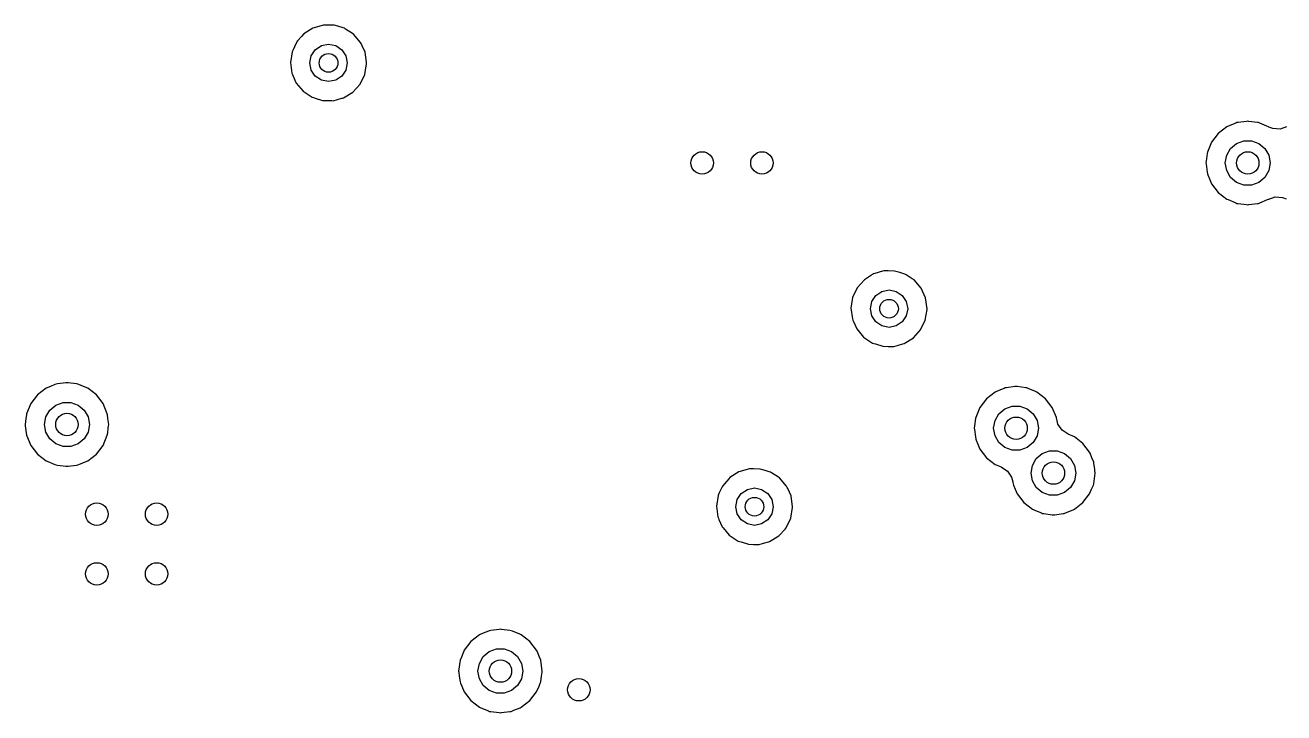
# Model space of a CAD drawing. Extents: x 0.99 to 4.24, y -7.27 to -4.02.
# Drawn here: x 2.431 to 3.094, y -4.904 to -4.542 of the extents above; entities that cross this region are included whole.
import ezdxf

# ---------------------------------------------------------------- set-up
doc = ezdxf.new("R2010")
doc.units = 0
doc.header["$MEASUREMENT"] = 0
doc.layers.add('BLACK', color=7, linetype='CONTINUOUS')

msp = doc.modelspace()

# ---------------------------------------------------------------- linework, layer by layer
at = {"layer": 'BLACK', "linetype": 'CONTINUOUS'}
for p, q in [((2.58715, -4.54174), (2.58304, -4.54291)), ((2.58783, -4.54155), (2.58715, -4.54174)), ((2.58715, -4.54174), (2.58715, -4.54174)), ((2.58854, -4.54155), (2.58783, -4.54155)), ((2.59005, -4.54156), (2.58854, -4.54155)), ((2.59352, -4.54158), (2.59005, -4.54156)), ((2.59539, -4.54214), (2.59352, -4.54158)), ((2.57639, -4.54745), (2.57426, -4.54986)), ((2.57755, -4.54614), (2.57639, -4.54745)), ((2.58236, -4.54311), (2.57755, -4.54614)), ((2.58304, -4.54291), (2.58236, -4.54311)), ((2.58304, -4.54291), (2.58304, -4.54291)), ((2.59829, -4.54301), (2.59539, -4.54214)), ((2.59897, -4.54321), (2.59829, -4.54301)), ((2.59829, -4.54301), (2.59829, -4.54301)), ((2.59956, -4.5436), (2.59897, -4.54321)), ((2.60315, -4.54592), (2.59956, -4.5436)), ((2.60374, -4.54631), (2.60315, -4.54592)), ((2.60315, -4.54592), (2.60315, -4.54592)), ((2.60746, -4.55062), (2.60374, -4.54631)), ((2.57167, -4.55491), (2.57136, -4.55556)), ((2.57348, -4.55105), (2.57167, -4.55491)), ((2.57378, -4.55041), (2.57348, -4.55105)), ((2.57348, -4.55105), (2.57348, -4.55105)), ((2.57426, -4.54986), (2.57378, -4.55041)), ((2.58146, -4.55766), (2.58359, -4.55447)), ((2.58359, -4.55447), (2.58678, -4.55233)), ((2.58678, -4.55233), (2.59055, -4.55158)), ((2.59055, -4.55158), (2.59432, -4.55233)), ((2.59432, -4.55233), (2.59751, -4.55447)), ((2.59751, -4.55447), (2.59964, -4.55766)), ((2.60775, -4.55126), (2.60746, -4.55062)), ((2.60831, -4.5525), (2.60775, -4.55126)), ((2.60775, -4.55126), (2.60775, -4.55126)), ((2.60981, -4.55579), (2.60831, -4.5525)), ((2.57136, -4.55556), (2.57049, -4.56118)), ((2.57049, -4.56118), (2.57122, -4.56682)), ((2.58071, -4.56143), (2.58146, -4.55766)), ((2.58146, -4.56519), (2.58071, -4.56143)), ((2.59964, -4.55766), (2.60039, -4.56143)), ((2.60039, -4.56143), (2.59964, -4.56519)), ((2.60967, -4.56753), (2.61061, -4.56192)), ((2.61056, -4.56102), (2.60981, -4.55579)), ((2.61062, -4.56143), (2.61056, -4.56102)), ((2.61061, -4.56192), (2.61062, -4.56143)), ((2.57122, -4.56682), (2.57151, -4.56747)), ((2.57151, -4.56747), (2.57151, -4.56747)), ((2.57151, -4.56747), (2.57287, -4.57057)), ((2.58359, -4.56839), (2.58146, -4.56519)), ((2.58678, -4.57052), (2.58359, -4.56839)), ((2.59751, -4.56839), (2.59432, -4.57052)), ((2.59964, -4.56519), (2.59751, -4.56839)), ((2.60719, -4.57265), (2.60967, -4.56753)), ((2.57287, -4.57057), (2.57352, -4.57203)), ((2.57352, -4.57203), (2.57718, -4.57639)), ((2.59055, -4.57127), (2.58678, -4.57052)), ((2.59432, -4.57052), (2.59055, -4.57127)), ((2.60337, -4.57687), (2.60719, -4.57265)), ((2.57718, -4.57639), (2.58191, -4.57954)), ((2.58191, -4.57954), (2.58259, -4.57975)), ((2.58259, -4.57975), (2.58259, -4.57975)), ((2.58259, -4.57975), (2.58348, -4.58003)), ((2.58348, -4.58003), (2.58734, -4.58123)), ((2.58734, -4.58123), (2.59004, -4.58128)), ((2.59004, -4.58128), (2.59232, -4.58133)), ((2.59232, -4.58133), (2.59232, -4.58133)), ((2.59232, -4.58133), (2.59303, -4.58134)), ((2.59303, -4.58134), (2.5976, -4.58009)), ((2.5976, -4.58009), (2.59784, -4.58003)), ((2.59784, -4.58003), (2.59852, -4.57984)), ((2.59784, -4.58003), (2.59784, -4.58003)), ((2.59852, -4.57984), (2.60337, -4.57687)), ((3.06624, -4.59409), (3.06379, -4.5951)), ((3.0685, -4.59315), (3.06624, -4.59409)), ((3.0691, -4.5929), (3.0685, -4.59315)), ((3.0685, -4.59315), (3.0685, -4.59315)), ((3.06975, -4.59282), (3.0691, -4.5929)), ((3.07416, -4.59224), (3.06975, -4.59282)), ((3.06975, -4.59282), (3.06975, -4.59282)), ((3.0748, -4.59215), (3.07416, -4.59224)), ((3.07545, -4.59224), (3.0748, -4.59215)), ((3.07986, -4.59282), (3.07545, -4.59224)), ((3.0805, -4.5929), (3.07986, -4.59282)), ((3.07986, -4.59282), (3.07986, -4.59282)), ((3.08111, -4.59315), (3.0805, -4.5929)), ((3.08482, -4.59469), (3.08111, -4.59315)), ((3.08111, -4.59315), (3.08111, -4.59315)), ((3.08581, -4.5951), (3.08482, -4.59469)), ((3.05923, -4.5986), (3.05573, -4.60316)), ((3.06379, -4.5951), (3.05923, -4.5986)), ((3.08598, -4.59523), (3.08581, -4.5951)), ((3.08797, -4.59606), (3.08598, -4.59523)), ((3.09185, -4.59631), (3.08797, -4.59606)), ((3.09519, -4.59518), (3.09185, -4.59631)), ((3.05573, -4.60316), (3.05353, -4.60847)), ((3.0637, -4.61013), (3.06576, -4.60658)), ((3.06576, -4.60658), (3.0689, -4.60394)), ((3.0689, -4.60394), (3.07275, -4.60254)), ((3.07275, -4.60254), (3.07685, -4.60254)), ((3.07685, -4.60254), (3.08071, -4.60394)), ((3.08071, -4.60394), (3.08385, -4.60658)), ((3.08385, -4.60658), (3.0859, -4.61013)), ((3.05307, -4.612), (3.05278, -4.61417)), ((3.05278, -4.61417), (3.05287, -4.61482)), ((3.05287, -4.61482), (3.05343, -4.61907)), ((3.05345, -4.60912), (3.05307, -4.612)), ((3.05353, -4.60847), (3.05345, -4.60912)), ((3.05345, -4.60912), (3.05345, -4.60912)), ((3.06299, -4.61417), (3.0637, -4.61013)), ((3.0637, -4.61821), (3.06299, -4.61417)), ((3.0859, -4.61013), (3.08661, -4.61417)), ((3.08661, -4.61417), (3.0859, -4.61821)), ((3.05343, -4.61907), (3.05353, -4.61987)), ((3.05353, -4.61987), (3.05378, -4.62048)), ((3.05378, -4.62048), (3.05378, -4.62048)), ((3.05378, -4.62048), (3.0546, -4.62245)), ((3.06576, -4.62177), (3.0637, -4.61821)), ((3.0859, -4.61821), (3.08385, -4.62177)), ((3.0546, -4.62245), (3.05573, -4.62518)), ((3.05573, -4.62518), (3.05923, -4.62974)), ((3.0689, -4.6244), (3.06576, -4.62177)), ((3.07275, -4.6258), (3.0689, -4.6244)), ((3.07685, -4.6258), (3.07275, -4.6258)), ((3.08071, -4.6244), (3.07685, -4.6258)), ((3.08385, -4.62177), (3.08071, -4.6244)), ((3.05923, -4.62974), (3.06379, -4.63324)), ((3.06379, -4.63324), (3.0644, -4.63349)), ((3.0644, -4.63349), (3.0685, -4.63519)), ((3.08111, -4.63519), (3.08521, -4.63349)), ((3.08521, -4.63349), (3.08581, -4.63324)), ((3.08581, -4.63324), (3.08591, -4.63317)), ((3.08591, -4.63317), (3.08925, -4.63203)), ((3.08925, -4.63203), (3.09313, -4.63229)), ((3.09313, -4.63229), (3.09512, -4.63311)), ((3.0685, -4.63519), (3.0685, -4.63519)), ((3.0685, -4.63519), (3.0691, -4.63544)), ((3.0691, -4.63544), (3.06975, -4.63553)), ((3.06975, -4.63553), (3.06975, -4.63553)), ((3.06975, -4.63553), (3.07416, -4.63611)), ((3.07416, -4.63611), (3.0748, -4.63619)), ((3.0748, -4.63619), (3.07545, -4.63611)), ((3.07545, -4.63611), (3.07986, -4.63553)), ((3.07986, -4.63553), (3.0805, -4.63544)), ((3.07986, -4.63553), (3.07986, -4.63553)), ((3.0805, -4.63544), (3.08111, -4.63519)), ((3.08111, -4.63519), (3.08111, -4.63519)), ((2.87763, -4.67263), (2.87282, -4.67566)), ((2.87832, -4.67243), (2.87763, -4.67263)), ((2.88242, -4.67126), (2.87832, -4.67243)), ((2.87832, -4.67243), (2.87832, -4.67243)), ((2.8831, -4.67106), (2.88242, -4.67126)), ((2.88242, -4.67126), (2.88242, -4.67126)), ((2.88381, -4.67107), (2.8831, -4.67106)), ((2.88532, -4.67108), (2.88381, -4.67107)), ((2.88879, -4.6711), (2.88532, -4.67108)), ((2.89152, -4.67191), (2.88879, -4.6711)), ((2.89356, -4.67253), (2.89152, -4.67191)), ((2.89424, -4.67273), (2.89356, -4.67253)), ((2.89356, -4.67253), (2.89356, -4.67253)), ((2.89484, -4.67311), (2.89424, -4.67273)), ((2.89805, -4.6752), (2.89484, -4.67311)), ((2.86906, -4.67993), (2.86664, -4.68508)), ((2.87282, -4.67566), (2.86906, -4.67993)), ((2.88206, -4.68185), (2.88583, -4.6811)), ((2.88583, -4.6811), (2.88959, -4.68185)), ((2.89842, -4.67544), (2.89805, -4.6752)), ((2.89902, -4.67582), (2.89842, -4.67544)), ((2.89842, -4.67544), (2.89842, -4.67544)), ((2.90273, -4.68013), (2.89902, -4.67582)), ((2.90509, -4.68531), (2.90273, -4.68013)), ((2.86664, -4.68508), (2.86576, -4.6907)), ((2.87598, -4.69094), (2.87673, -4.68718)), ((2.87673, -4.68718), (2.87887, -4.68399)), ((2.87887, -4.68399), (2.88206, -4.68185)), ((2.88959, -4.68185), (2.89279, -4.68399)), ((2.89279, -4.68399), (2.89492, -4.68718)), ((2.89492, -4.68718), (2.89567, -4.69094)), ((2.90589, -4.69094), (2.90509, -4.68531)), ((2.86576, -4.6907), (2.8665, -4.69634)), ((2.87673, -4.69471), (2.87598, -4.69094)), ((2.89567, -4.69094), (2.89492, -4.69471)), ((2.90494, -4.69705), (2.90589, -4.69144)), ((2.90589, -4.69144), (2.90589, -4.69094)), ((2.8665, -4.69634), (2.86679, -4.69699)), ((2.86679, -4.69699), (2.86679, -4.69699)), ((2.86679, -4.69699), (2.86709, -4.69768)), ((2.86709, -4.69768), (2.86879, -4.70155)), ((2.87887, -4.6979), (2.87673, -4.69471)), ((2.88206, -4.70004), (2.87887, -4.6979)), ((2.88583, -4.70079), (2.88206, -4.70004)), ((2.88959, -4.70004), (2.88583, -4.70079)), ((2.89279, -4.6979), (2.88959, -4.70004)), ((2.89492, -4.69471), (2.89279, -4.6979)), ((2.90246, -4.70217), (2.90494, -4.69705)), ((2.86879, -4.70155), (2.87245, -4.7059)), ((2.87245, -4.7059), (2.87719, -4.70906)), ((2.8938, -4.70936), (2.89864, -4.70638)), ((2.89864, -4.70638), (2.90246, -4.70217)), ((2.87719, -4.70906), (2.87787, -4.70927)), ((2.87787, -4.70927), (2.87787, -4.70927)), ((2.87787, -4.70927), (2.87876, -4.70955)), ((2.87876, -4.70955), (2.88262, -4.71075)), ((2.88262, -4.71075), (2.88532, -4.7108)), ((2.88532, -4.7108), (2.8876, -4.71084)), ((2.8876, -4.71084), (2.8876, -4.71084)), ((2.8876, -4.71084), (2.88831, -4.71086)), ((2.88831, -4.71086), (2.89079, -4.71018)), ((2.89079, -4.71018), (2.89311, -4.70955)), ((2.89311, -4.70955), (2.8938, -4.70936)), ((2.89311, -4.70955), (2.89311, -4.70955)), ((2.44175, -4.7329), (2.43719, -4.7364)), ((2.44412, -4.73192), (2.44175, -4.7329)), ((2.44645, -4.73095), (2.44412, -4.73192)), ((2.44706, -4.7307), (2.44645, -4.73095)), ((2.44645, -4.73095), (2.44645, -4.73095)), ((2.4477, -4.73061), (2.44706, -4.7307)), ((2.45211, -4.73003), (2.4477, -4.73061)), ((2.4477, -4.73061), (2.4477, -4.73061)), ((2.45276, -4.72995), (2.45211, -4.73003)), ((2.4534, -4.73003), (2.45276, -4.72995)), ((2.45781, -4.73061), (2.4534, -4.73003)), ((2.45845, -4.7307), (2.45781, -4.73061)), ((2.45781, -4.73061), (2.45781, -4.73061)), ((2.45906, -4.73095), (2.45845, -4.7307)), ((2.4614, -4.73192), (2.45906, -4.73095)), ((2.45906, -4.73095), (2.45906, -4.73095)), ((2.46377, -4.7329), (2.4614, -4.73192)), ((2.46833, -4.7364), (2.46377, -4.7329)), ((2.94369, -4.73406), (2.94175, -4.73487)), ((2.94645, -4.73292), (2.94369, -4.73406)), ((2.94706, -4.73267), (2.94645, -4.73292)), ((2.94645, -4.73292), (2.94645, -4.73292)), ((2.9477, -4.73258), (2.94706, -4.73267)), ((2.95211, -4.732), (2.9477, -4.73258)), ((2.9477, -4.73258), (2.9477, -4.73258)), ((2.95276, -4.73192), (2.95211, -4.732)), ((2.9534, -4.732), (2.95276, -4.73192)), ((2.95781, -4.73258), (2.9534, -4.732)), ((2.95845, -4.73267), (2.95781, -4.73258)), ((2.95781, -4.73258), (2.95781, -4.73258)), ((2.95906, -4.73292), (2.95845, -4.73267)), ((2.96304, -4.73457), (2.95906, -4.73292)), ((2.95906, -4.73292), (2.95906, -4.73292)), ((2.43719, -4.7364), (2.43369, -4.74096)), ((2.44685, -4.74174), (2.4507, -4.74034)), ((2.4507, -4.74034), (2.45481, -4.74034)), ((2.45481, -4.74034), (2.45866, -4.74174)), ((2.47182, -4.74096), (2.46833, -4.7364)), ((2.93719, -4.73837), (2.93369, -4.74293)), ((2.94175, -4.73487), (2.93719, -4.73837)), ((2.96377, -4.73487), (2.96304, -4.73457)), ((2.96833, -4.73837), (2.96377, -4.73487)), ((2.97182, -4.74293), (2.96833, -4.73837)), ((2.4314, -4.74692), (2.43114, -4.74889)), ((2.43149, -4.74627), (2.4314, -4.74692)), ((2.4314, -4.74692), (2.4314, -4.74692)), ((2.43369, -4.74096), (2.43149, -4.74627)), ((2.44166, -4.74793), (2.44371, -4.74438)), ((2.44371, -4.74438), (2.44685, -4.74174)), ((2.45866, -4.74174), (2.4618, -4.74438)), ((2.4618, -4.74438), (2.46385, -4.74793)), ((2.47402, -4.74627), (2.47182, -4.74096)), ((2.47411, -4.74692), (2.47402, -4.74627)), ((2.47437, -4.74889), (2.47411, -4.74692)), ((2.47411, -4.74692), (2.47411, -4.74692)), ((2.93369, -4.74293), (2.93149, -4.74824)), ((2.94166, -4.7499), (2.94371, -4.74635)), ((2.94371, -4.74635), (2.94685, -4.74371)), ((2.94685, -4.74371), (2.9507, -4.74231)), ((2.9507, -4.74231), (2.95481, -4.74231)), ((2.95481, -4.74231), (2.95866, -4.74371)), ((2.95866, -4.74371), (2.9618, -4.74635)), ((2.9618, -4.74635), (2.96385, -4.7499)), ((2.97402, -4.74824), (2.97182, -4.74293)), ((2.43114, -4.74889), (2.43074, -4.75197)), ((2.43074, -4.75197), (2.43082, -4.75262)), ((2.43082, -4.75262), (2.43131, -4.75629)), ((2.44094, -4.75197), (2.44166, -4.74793)), ((2.44166, -4.75601), (2.44094, -4.75197)), ((2.46385, -4.74793), (2.46457, -4.75197)), ((2.46457, -4.75197), (2.46385, -4.75601)), ((2.47421, -4.75629), (2.47452, -4.75394)), ((2.47477, -4.75197), (2.47437, -4.74889)), ((2.47452, -4.75394), (2.47469, -4.75262)), ((2.47469, -4.75262), (2.47477, -4.75197)), ((2.93091, -4.75262), (2.93074, -4.75394)), ((2.93074, -4.75394), (2.93082, -4.75458)), ((2.9314, -4.74889), (2.93091, -4.75262)), ((2.93149, -4.74824), (2.9314, -4.74889)), ((2.9314, -4.74889), (2.9314, -4.74889)), ((2.94094, -4.75394), (2.94166, -4.7499)), ((2.94166, -4.75798), (2.94094, -4.75394)), ((2.96385, -4.7499), (2.96457, -4.75394)), ((2.96457, -4.75394), (2.96385, -4.75798)), ((2.97411, -4.74889), (2.97402, -4.74824)), ((2.97416, -4.74925), (2.97411, -4.74889)), ((2.97411, -4.74889), (2.97411, -4.74889)), ((2.97483, -4.75176), (2.97416, -4.74925)), ((2.97699, -4.75499), (2.97483, -4.75176)), ((2.43131, -4.75629), (2.43149, -4.75767)), ((2.43149, -4.75767), (2.43369, -4.76298)), ((2.44371, -4.75956), (2.44166, -4.75601)), ((2.44685, -4.7622), (2.44371, -4.75956)), ((2.4618, -4.75956), (2.45866, -4.7622)), ((2.46385, -4.75601), (2.4618, -4.75956)), ((2.47182, -4.76298), (2.47402, -4.75767)), ((2.47402, -4.75767), (2.47421, -4.75629)), ((2.93082, -4.75458), (2.93134, -4.75849)), ((2.93134, -4.75849), (2.93149, -4.75964)), ((2.93149, -4.75964), (2.93174, -4.76024)), ((2.93174, -4.76024), (2.93174, -4.76024)), ((2.93174, -4.76024), (2.93262, -4.76237)), ((2.94371, -4.76153), (2.94166, -4.75798)), ((2.96385, -4.75798), (2.9618, -4.76153)), ((2.98022, -4.75715), (2.97699, -4.75499)), ((2.98345, -4.75849), (2.98022, -4.75715)), ((2.98801, -4.76199), (2.98345, -4.75849)), ((2.43369, -4.76298), (2.43719, -4.76754)), ((2.4507, -4.7636), (2.44685, -4.7622)), ((2.45481, -4.7636), (2.4507, -4.7636)), ((2.45866, -4.7622), (2.45481, -4.7636)), ((2.46833, -4.76754), (2.47182, -4.76298)), ((2.93262, -4.76237), (2.93369, -4.76495)), ((2.93369, -4.76495), (2.93719, -4.76951)), ((2.94685, -4.76417), (2.94371, -4.76153)), ((2.9507, -4.76557), (2.94685, -4.76417)), ((2.95481, -4.76557), (2.9507, -4.76557)), ((2.95866, -4.76417), (2.95481, -4.76557)), ((2.9618, -4.76153), (2.95866, -4.76417)), ((2.96339, -4.76997), (2.96654, -4.76733)), ((2.96654, -4.76733), (2.97039, -4.76593)), ((2.97039, -4.76593), (2.97449, -4.76593)), ((2.97449, -4.76593), (2.97835, -4.76733)), ((2.97835, -4.76733), (2.98149, -4.76997)), ((2.99151, -4.76655), (2.98801, -4.76199)), ((2.99176, -4.76715), (2.99151, -4.76655)), ((2.99274, -4.76951), (2.99176, -4.76715)), ((2.43719, -4.76754), (2.44175, -4.77104)), ((2.44175, -4.77104), (2.44235, -4.77129)), ((2.44235, -4.77129), (2.44645, -4.77299)), ((2.44645, -4.77299), (2.44645, -4.77299)), ((2.44645, -4.77299), (2.44706, -4.77324)), ((2.44706, -4.77324), (2.4477, -4.77332)), ((2.4477, -4.77332), (2.4477, -4.77332)), ((2.4477, -4.77332), (2.45211, -4.7739)), ((2.45211, -4.7739), (2.45276, -4.77399)), ((2.45276, -4.77399), (2.4534, -4.7739)), ((2.4534, -4.7739), (2.45781, -4.77332)), ((2.45781, -4.77332), (2.45845, -4.77324)), ((2.45781, -4.77332), (2.45781, -4.77332)), ((2.45845, -4.77324), (2.45906, -4.77299)), ((2.45906, -4.77299), (2.46316, -4.77129)), ((2.45906, -4.77299), (2.45906, -4.77299)), ((2.46316, -4.77129), (2.46377, -4.77104)), ((2.46377, -4.77104), (2.46833, -4.76754)), ((2.93719, -4.76951), (2.94175, -4.77301)), ((2.94175, -4.77301), (2.94235, -4.77326)), ((2.94235, -4.77326), (2.94498, -4.77434)), ((2.96063, -4.77756), (2.96134, -4.77352)), ((2.96134, -4.77352), (2.96339, -4.76997)), ((2.98149, -4.76997), (2.98354, -4.77352)), ((2.98354, -4.77352), (2.98425, -4.77756)), ((2.99371, -4.77186), (2.99274, -4.76951)), ((2.99379, -4.77251), (2.99371, -4.77186)), ((2.99404, -4.77434), (2.99379, -4.77251)), ((2.99379, -4.77251), (2.99379, -4.77251)), ((2.80149, -4.78053), (2.79907, -4.78326)), ((2.80196, -4.77999), (2.80149, -4.78053)), ((2.80677, -4.77696), (2.80196, -4.77999)), ((2.80745, -4.77676), (2.80677, -4.77696)), ((2.81155, -4.77559), (2.80745, -4.77676)), ((2.80745, -4.77676), (2.80745, -4.77676)), ((2.81224, -4.77539), (2.81155, -4.77559)), ((2.81155, -4.77559), (2.81155, -4.77559)), ((2.81295, -4.7754), (2.81224, -4.77539)), ((2.81446, -4.77541), (2.81295, -4.7754)), ((2.81793, -4.77543), (2.81446, -4.77541)), ((2.82065, -4.77624), (2.81793, -4.77543)), ((2.8227, -4.77686), (2.82065, -4.77624)), ((2.82338, -4.77706), (2.8227, -4.77686)), ((2.8227, -4.77686), (2.8227, -4.77686)), ((2.82397, -4.77745), (2.82338, -4.77706)), ((2.82756, -4.77977), (2.82397, -4.77745)), ((2.82815, -4.78015), (2.82756, -4.77977)), ((2.82756, -4.77977), (2.82756, -4.77977)), ((2.83187, -4.78446), (2.82815, -4.78015)), ((2.94498, -4.77434), (2.94821, -4.7765)), ((2.94821, -4.7765), (2.95037, -4.77973)), ((2.95037, -4.77973), (2.95104, -4.78225)), ((2.96134, -4.7816), (2.96063, -4.77756)), ((2.98425, -4.77756), (2.98354, -4.7816)), ((2.99371, -4.78326), (2.99446, -4.77756)), ((2.99446, -4.77756), (2.99404, -4.77434)), ((2.79789, -4.7849), (2.79624, -4.78841)), ((2.79819, -4.78426), (2.79789, -4.7849)), ((2.79789, -4.7849), (2.79789, -4.7849)), ((2.79907, -4.78326), (2.79819, -4.78426)), ((2.808, -4.78832), (2.81119, -4.78618)), ((2.81119, -4.78618), (2.81496, -4.78543)), ((2.81496, -4.78543), (2.81873, -4.78618)), ((2.81873, -4.78618), (2.82192, -4.78832)), ((2.83216, -4.78511), (2.83187, -4.78446)), ((2.83244, -4.78573), (2.83216, -4.78511)), ((2.83216, -4.78511), (2.83216, -4.78511)), ((2.83422, -4.78964), (2.83244, -4.78573)), ((2.95104, -4.78225), (2.95109, -4.78261)), ((2.95109, -4.78261), (2.95117, -4.78326)), ((2.95117, -4.78326), (2.95142, -4.78386)), ((2.95142, -4.78386), (2.95142, -4.78386)), ((2.95142, -4.78386), (2.95234, -4.78607)), ((2.95234, -4.78607), (2.95337, -4.78857)), ((2.96339, -4.78515), (2.96134, -4.7816)), ((2.96654, -4.78779), (2.96339, -4.78515)), ((2.98149, -4.78515), (2.97835, -4.78779)), ((2.98354, -4.7816), (2.98149, -4.78515)), ((2.99151, -4.78857), (2.99255, -4.78607)), ((2.99255, -4.78607), (2.99346, -4.78386)), ((2.99346, -4.78386), (2.99371, -4.78326)), ((2.99346, -4.78386), (2.99346, -4.78386)), ((2.79577, -4.78941), (2.7949, -4.79503)), ((2.79624, -4.78841), (2.79577, -4.78941)), ((2.80512, -4.79528), (2.80587, -4.79151)), ((2.80587, -4.79151), (2.808, -4.78832)), ((2.82192, -4.78832), (2.82405, -4.79151)), ((2.82405, -4.79151), (2.8248, -4.79528)), ((2.83503, -4.79528), (2.83422, -4.78964)), ((2.95337, -4.78857), (2.95687, -4.79313)), ((2.95687, -4.79313), (2.96143, -4.79663)), ((2.97039, -4.78919), (2.96654, -4.78779)), ((2.97449, -4.78919), (2.97039, -4.78919)), ((2.97835, -4.78779), (2.97449, -4.78919)), ((2.98345, -4.79663), (2.98801, -4.79313)), ((2.98801, -4.79313), (2.99151, -4.78857)), ((2.7949, -4.79503), (2.79563, -4.80067)), ((2.80587, -4.79904), (2.80512, -4.79528)), ((2.808, -4.80224), (2.80587, -4.79904)), ((2.82405, -4.79904), (2.82192, -4.80224)), ((2.8248, -4.79528), (2.82405, -4.79904)), ((2.83408, -4.80138), (2.83502, -4.79577)), ((2.83502, -4.79577), (2.83503, -4.79528)), ((2.96143, -4.79663), (2.96203, -4.79688)), ((2.96203, -4.79688), (2.96614, -4.79858)), ((2.96614, -4.79858), (2.96614, -4.79858)), ((2.96614, -4.79858), (2.96674, -4.79883)), ((2.96674, -4.79883), (2.96739, -4.79891)), ((2.96739, -4.79891), (2.96739, -4.79891)), ((2.96739, -4.79891), (2.97179, -4.79949)), ((2.97179, -4.79949), (2.97244, -4.79958)), ((2.97244, -4.79958), (2.97309, -4.79949)), ((2.97309, -4.79949), (2.97749, -4.79891)), ((2.97749, -4.79891), (2.97814, -4.79883)), ((2.97749, -4.79891), (2.97749, -4.79891)), ((2.97814, -4.79883), (2.97874, -4.79858)), ((2.97874, -4.79858), (2.98285, -4.79688)), ((2.97874, -4.79858), (2.97874, -4.79858)), ((2.98285, -4.79688), (2.98345, -4.79663)), ((2.79563, -4.80067), (2.79592, -4.80132)), ((2.79592, -4.80132), (2.79592, -4.80132)), ((2.79592, -4.80132), (2.79622, -4.80201)), ((2.79622, -4.80201), (2.79792, -4.80588)), ((2.79792, -4.80588), (2.79838, -4.80642)), ((2.79838, -4.80642), (2.79838, -4.80642)), ((2.79838, -4.80642), (2.79844, -4.8065)), ((2.79844, -4.8065), (2.80159, -4.81023)), ((2.81119, -4.80437), (2.808, -4.80224)), ((2.81496, -4.80512), (2.81119, -4.80437)), ((2.81873, -4.80437), (2.81496, -4.80512)), ((2.82192, -4.80224), (2.81873, -4.80437)), ((2.82778, -4.81071), (2.83106, -4.80709)), ((2.83106, -4.80709), (2.8316, -4.8065)), ((2.8316, -4.8065), (2.83408, -4.80138)), ((2.80159, -4.81023), (2.80632, -4.81339)), ((2.80632, -4.81339), (2.807, -4.8136)), ((2.807, -4.8136), (2.807, -4.8136)), ((2.807, -4.8136), (2.80789, -4.81388)), ((2.80789, -4.81388), (2.81175, -4.81508)), ((2.81975, -4.81456), (2.82225, -4.81388)), ((2.82225, -4.81388), (2.82293, -4.81369)), ((2.82225, -4.81388), (2.82225, -4.81388)), ((2.82293, -4.81369), (2.82778, -4.81071)), ((2.81175, -4.81508), (2.81445, -4.81513)), ((2.81445, -4.81513), (2.81673, -4.81518)), ((2.81673, -4.81518), (2.81673, -4.81518)), ((2.81673, -4.81518), (2.81744, -4.81519)), ((2.81744, -4.81519), (2.81975, -4.81456)), ((2.68046, -4.85996), (2.67605, -4.86054)), ((2.6811, -4.85987), (2.68046, -4.85996)), ((2.68175, -4.85996), (2.6811, -4.85987)), ((2.68615, -4.86054), (2.68175, -4.85996)), ((2.66553, -4.86632), (2.66203, -4.87088)), ((2.67009, -4.86282), (2.66553, -4.86632)), ((2.67204, -4.86201), (2.67009, -4.86282)), ((2.6748, -4.86087), (2.67204, -4.86201)), ((2.6754, -4.86062), (2.6748, -4.86087)), ((2.6748, -4.86087), (2.6748, -4.86087)), ((2.67605, -4.86054), (2.6754, -4.86062)), ((2.67605, -4.86054), (2.67605, -4.86054)), ((2.6868, -4.86062), (2.68615, -4.86054)), ((2.68615, -4.86054), (2.68615, -4.86054)), ((2.6874, -4.86087), (2.6868, -4.86062)), ((2.69126, -4.86247), (2.6874, -4.86087)), ((2.6874, -4.86087), (2.6874, -4.86087)), ((2.69211, -4.86282), (2.69126, -4.86247)), ((2.69667, -4.86632), (2.69211, -4.86282)), ((2.70017, -4.87088), (2.69667, -4.86632)), ((2.66178, -4.87148), (2.66053, -4.87451)), ((2.66203, -4.87088), (2.66178, -4.87148)), ((2.67205, -4.8743), (2.6752, -4.87166)), ((2.6752, -4.87166), (2.67905, -4.87026)), ((2.67905, -4.87026), (2.68315, -4.87026)), ((2.68315, -4.87026), (2.68701, -4.87166)), ((2.68701, -4.87166), (2.69015, -4.8743)), ((2.70042, -4.87148), (2.70017, -4.87088)), ((2.70167, -4.87451), (2.70042, -4.87148)), ((2.65983, -4.87619), (2.65908, -4.88189)), ((2.66053, -4.87451), (2.65983, -4.87619)), ((2.66929, -4.88189), (2.67, -4.87785)), ((2.67, -4.87785), (2.67205, -4.8743)), ((2.69015, -4.8743), (2.6922, -4.87785)), ((2.6922, -4.87785), (2.69291, -4.88189)), ((2.70237, -4.87619), (2.70167, -4.87451)), ((2.70312, -4.88189), (2.70237, -4.87619)), ((2.65908, -4.88189), (2.65917, -4.88254)), ((2.65917, -4.88254), (2.65945, -4.88467)), ((2.65945, -4.88467), (2.65983, -4.88759)), ((2.67, -4.88593), (2.66929, -4.88189)), ((2.67205, -4.88948), (2.67, -4.88593)), ((2.6922, -4.88593), (2.69015, -4.88948)), ((2.69291, -4.88189), (2.6922, -4.88593)), ((2.70237, -4.88759), (2.70275, -4.88467)), ((2.70275, -4.88467), (2.70304, -4.88254)), ((2.70304, -4.88254), (2.70312, -4.88189)), ((2.65983, -4.88759), (2.66008, -4.88819)), ((2.66008, -4.88819), (2.66008, -4.88819)), ((2.66008, -4.88819), (2.66076, -4.88983)), ((2.66076, -4.88983), (2.66203, -4.8929)), ((2.66203, -4.8929), (2.66553, -4.89746)), ((2.6752, -4.89212), (2.67205, -4.88948)), ((2.67905, -4.89352), (2.6752, -4.89212)), ((2.68701, -4.89212), (2.68315, -4.89352)), ((2.69015, -4.88948), (2.68701, -4.89212)), ((2.69667, -4.89746), (2.70017, -4.8929)), ((2.70017, -4.8929), (2.70144, -4.88983)), ((2.70144, -4.88983), (2.70212, -4.88819)), ((2.70212, -4.88819), (2.70237, -4.88759)), ((2.70212, -4.88819), (2.70212, -4.88819)), ((2.66553, -4.89746), (2.67009, -4.90096)), ((2.68315, -4.89352), (2.67905, -4.89352)), ((2.69211, -4.90096), (2.69667, -4.89746)), ((2.67009, -4.90096), (2.6707, -4.90121)), ((2.6707, -4.90121), (2.6748, -4.90291)), ((2.6748, -4.90291), (2.6748, -4.90291)), ((2.6748, -4.90291), (2.6754, -4.90316)), ((2.6754, -4.90316), (2.67605, -4.90324)), ((2.67605, -4.90324), (2.67605, -4.90324)), ((2.67605, -4.90324), (2.68046, -4.90382)), ((2.68046, -4.90382), (2.6811, -4.90391)), ((2.6811, -4.90391), (2.68175, -4.90382)), ((2.68175, -4.90382), (2.68615, -4.90324)), ((2.68615, -4.90324), (2.6868, -4.90316)), ((2.68615, -4.90324), (2.68615, -4.90324)), ((2.6868, -4.90316), (2.6874, -4.90291)), ((2.6874, -4.90291), (2.68825, -4.90256)), ((2.6874, -4.90291), (2.6874, -4.90291)), ((2.68825, -4.90256), (2.69151, -4.90121)), ((2.69151, -4.90121), (2.69211, -4.90096))]:
    msp.add_line(p, q, dxfattribs=at)
at = {"layer": 'BLACK'}
for centre, radius in [((2.59055, -4.56143), 0.00492), ((2.7874, -4.61417), 0.00591), ((2.8189, -4.61417), 0.00591), ((3.0748, -4.61417), 0.00591), ((2.88583, -4.69094), 0.00492), ((2.45276, -4.75197), 0.00591), ((2.95276, -4.75394), 0.00591), ((2.97244, -4.77756), 0.00591), ((2.4685, -4.79921), 0.00591), ((2.5, -4.79921), 0.00591), ((2.81496, -4.79528), 0.00492), ((2.4685, -4.83071), 0.00591), ((2.5, -4.83071), 0.00591), ((2.6811, -4.88189), 0.00591), ((2.72244, -4.89173), 0.00591)]:
    msp.add_circle(centre, radius, dxfattribs=at)

doc.saveas('drawing.dxf')
